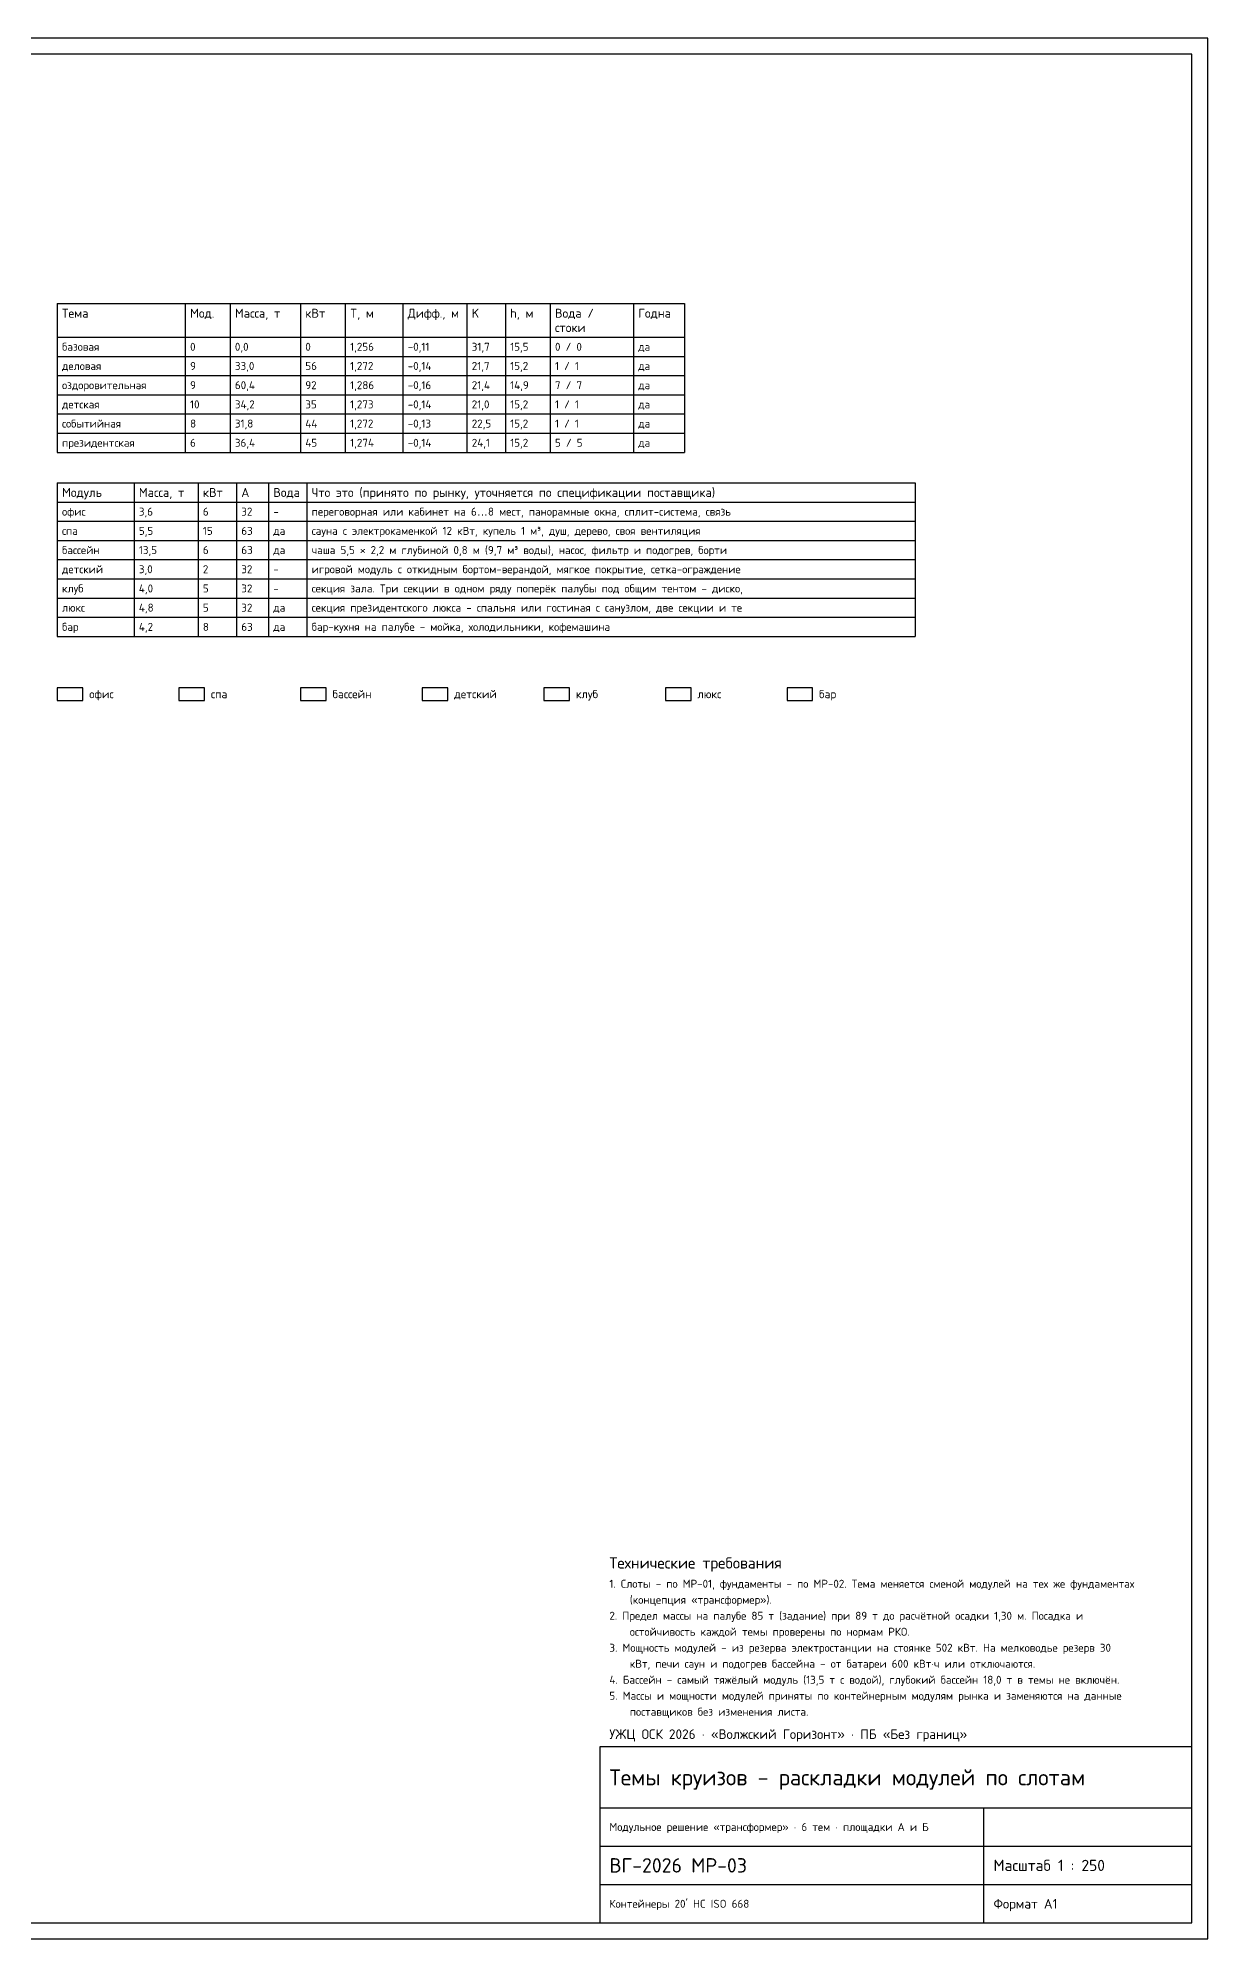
# Model space of a CAD drawing. Header units: millimetres. Extents: x -6375 to 203875, y -121750 to 26750.
# Drawn here: x 112500 to 203875, y -121750 to 26750 of the extents above; entities that cross this region are included whole.
import ezdxf
from ezdxf.enums import TextEntityAlignment as Align

# ---------------------------------------------------------------- set-up
doc = ezdxf.new("R2010")
doc.units = ezdxf.units.MM
for name, color, linetype in [('00_РАМКА', 7, 'Continuous'), ('08_ТЕКСТ', 7, 'Continuous'), ('40_ОФИС', 5, 'Continuous'), ('41_СПА', 1, 'Continuous'), ('42_БАССЕЙН', 4, 'Continuous'), ('43_ДЕТСКИЙ', 3, 'Continuous'), ('44_КЛУБ', 6, 'Continuous'), ('45_ЛЮКС', 2, 'Continuous'), ('46_БАР', 30, 'Continuous')]:
    doc.layers.add(name, color=color, linetype=linetype)
doc.styles.add('ГОСТ', font='isocpeur.ttf')

msp = doc.modelspace()

# ---------------------------------------------------------------- linework, layer by layer
at = {"layer": '00_РАМКА'}
for p, q in [((114000, 6000), (163000, 6000)), ((114000, 6000), (114000, -5620)), ((124000, 6000), (124000, -5620)), ((127500, 6000), (127500, -5620)), ((133000, 6000), (133000, -5620)), ((136500, 6000), (136500, -5620)), ((141000, 6000), (141000, -5620)), ((146000, 6000), (146000, -5620)), ((149000, 6000), (149000, -5620)), ((152500, 6000), (152500, -5620)), ((159000, 6000), (159000, -5620)), ((163000, 6000), (163000, -5620)), ((114000, 3380), (163000, 3380)), ((114000, 1880), (163000, 1880)), ((114000, 380), (163000, 380)), ((114000, -1120), (163000, -1120)), ((114000, -2620), (163000, -2620)), ((114000, -4120), (163000, -4120)), ((114000, -5620), (163000, -5620)), ((114000, -8000), (181000, -8000)), ((114000, -8000), (114000, -20000)), ((120000, -8000), (120000, -20000)), ((125000, -8000), (125000, -20000)), ((128000, -8000), (128000, -20000)), ((130500, -8000), (130500, -20000)), ((133500, -8000), (133500, -20000)), ((181000, -8000), (181000, -20000)), ((114000, -9500), (181000, -9500)), ((114000, -11000), (181000, -11000)), ((114000, -12500), (181000, -12500)), ((114000, -14000), (181000, -14000)), ((114000, -15500), (181000, -15500)), ((114000, -17000), (181000, -17000)), ((114000, -18500), (181000, -18500)), ((114000, -20000), (181000, -20000)), ((156375, -111500), (202625, -111500)), ((186375, -120500), (186375, -111500)), ((156375, -114500), (202625, -114500)), ((156375, -117500), (202625, -117500))]:
    msp.add_line(p, q, dxfattribs=at)
for points in [[(-6375, -121750), (203875, -121750), (203875, 26750), (-6375, 26750)], [(-1375, -120500), (202625, -120500), (202625, 25500), (-1375, 25500)], [(156375, -120500), (202625, -120500), (202625, -106750), (156375, -106750)]]:
    msp.add_lwpolyline(points, close=True, dxfattribs=at)
at = {"layer": '40_ОФИС'}
msp.add_lwpolyline([(114000, -25000), (116000, -25000), (116000, -24000), (114000, -24000)], close=True, dxfattribs=at)
at = {"layer": '41_СПА'}
msp.add_lwpolyline([(123500, -25000), (125500, -25000), (125500, -24000), (123500, -24000)], close=True, dxfattribs=at)
at = {"layer": '42_БАССЕЙН'}
msp.add_lwpolyline([(133000, -25000), (135000, -25000), (135000, -24000), (133000, -24000)], close=True, dxfattribs=at)
at = {"layer": '43_ДЕТСКИЙ'}
msp.add_lwpolyline([(142500, -25000), (144500, -25000), (144500, -24000), (142500, -24000)], close=True, dxfattribs=at)
at = {"layer": '44_КЛУБ'}
msp.add_lwpolyline([(152000, -25000), (154000, -25000), (154000, -24000), (152000, -24000)], close=True, dxfattribs=at)
at = {"layer": '45_ЛЮКС'}
msp.add_lwpolyline([(161500, -25000), (163500, -25000), (163500, -24000), (161500, -24000)], close=True, dxfattribs=at)
at = {"layer": '46_БАР'}
msp.add_lwpolyline([(171000, -25000), (173000, -25000), (173000, -24000), (171000, -24000)], close=True, dxfattribs=at)

# ---------------------------------------------------------------- texts
at = {"layer": '08_ТЕКСТ', "style": 'ГОСТ'}
for s, height, p in [('Тема', 700, (114375, 5250)), ('Мод.', 700, (124375, 5250)), ('Масса, т', 700, (127875, 5250)), ('кВт', 700, (133375, 5250)), ('T, м', 700, (136875, 5250)), ('Дифф., м', 700, (141375, 5250)), ('K', 700, (146375, 5250)), ('h, м', 700, (149375, 5250)), ('Вода /', 700, (152875, 5250)), ('Годна', 700, (159375, 5250)), ('стоки', 700, (152875, 4130)), ('базовая', 625, (114375, 2630)), ('0', 625, (124375, 2630)), ('0,0', 625, (127875, 2630)), ('0', 625, (133375, 2630)), ('1,256', 625, (136875, 2630)), ('-0,11', 625, (141375, 2630)), ('31,7', 625, (146375, 2630)), ('15,5', 625, (149375, 2630)), ('0 / 0', 625, (152875, 2630)), ('да', 625, (159375, 2630)), ('деловая', 625, (114375, 1130)), ('9', 625, (124375, 1130)), ('33,0', 625, (127875, 1130)), ('56', 625, (133375, 1130)), ('1,272', 625, (136875, 1130)), ('-0,14', 625, (141375, 1130)), ('21,7', 625, (146375, 1130)), ('15,2', 625, (149375, 1130)), ('1 / 1', 625, (152875, 1130)), ('да', 625, (159375, 1130)), ('оздоровительная', 625, (114375, -370)), ('9', 625, (124375, -370)), ('60,4', 625, (127875, -370)), ('92', 625, (133375, -370)), ('1,286', 625, (136875, -370)), ('-0,16', 625, (141375, -370)), ('21,4', 625, (146375, -370)), ('14,9', 625, (149375, -370)), ('7 / 7', 625, (152875, -370)), ('да', 625, (159375, -370)), ('детская', 625, (114375, -1870)), ('10', 625, (124375, -1870)), ('34,2', 625, (127875, -1870)), ('35', 625, (133375, -1870)), ('1,273', 625, (136875, -1870)), ('-0,14', 625, (141375, -1870)), ('21,0', 625, (146375, -1870)), ('15,2', 625, (149375, -1870)), ('1 / 1', 625, (152875, -1870)), ('да', 625, (159375, -1870)), ('событийная', 625, (114375, -3370)), ('8', 625, (124375, -3370)), ('31,8', 625, (127875, -3370)), ('44', 625, (133375, -3370)), ('1,272', 625, (136875, -3370)), ('-0,13', 625, (141375, -3370)), ('22,5', 625, (146375, -3370)), ('15,2', 625, (149375, -3370)), ('1 / 1', 625, (152875, -3370)), ('да', 625, (159375, -3370)), ('президентская', 625, (114375, -4870)), ('6', 625, (124375, -4870)), ('36,4', 625, (127875, -4870)), ('45', 625, (133375, -4870)), ('1,274', 625, (136875, -4870)), ('-0,14', 625, (141375, -4870)), ('24,1', 625, (146375, -4870)), ('15,2', 625, (149375, -4870)), ('5 / 5', 625, (152875, -4870)), ('да', 625, (159375, -4870)), ('Модуль', 700, (114375, -8750)), ('Масса, т', 700, (120375, -8750)), ('кВт', 700, (125375, -8750)), ('А', 700, (128375, -8750)), ('Вода', 700, (130875, -8750)), ('Что это (принято по рынку, уточняется по спецификации поставщика)', 700, (133875, -8750)), ('офис', 625, (114375, -10250)), ('3,6', 625, (120375, -10250)), ('6', 625, (125375, -10250)), ('32', 625, (128375, -10250)), ('-', 625, (130875, -10250)), ('переговорная или кабинет на 6…8 мест, панорамные окна, сплит-система, связь', 625, (133875, -10250)), ('спа', 625, (114375, -11750)), ('5,5', 625, (120375, -11750)), ('15', 625, (125375, -11750)), ('63', 625, (128375, -11750)), ('да', 625, (130875, -11750)), ('сауна с электрокаменкой 12 кВт, купель 1 м³, душ, дерево, своя вентиляция', 625, (133875, -11750)), ('бассейн', 625, (114375, -13250)), ('13,5', 625, (120375, -13250)), ('6', 625, (125375, -13250)), ('63', 625, (128375, -13250)), ('да', 625, (130875, -13250)), ('чаша 5,5 × 2,2 м глубиной 0,8 м (9,7 м³ воды), насос, фильтр и подогрев, борти', 625, (133875, -13250)), ('детский', 625, (114375, -14750)), ('3,0', 625, (120375, -14750)), ('2', 625, (125375, -14750)), ('32', 625, (128375, -14750)), ('-', 625, (130875, -14750)), ('игровой модуль с откидным бортом-верандой, мягкое покрытие, сетка-ограждение', 625, (133875, -14750)), ('клуб', 625, (114375, -16250)), ('4,0', 625, (120375, -16250)), ('5', 625, (125375, -16250)), ('32', 625, (128375, -16250)), ('-', 625, (130875, -16250)), ('секция зала. Три секции в одном ряду поперёк палубы под общим тентом - диско,', 625, (133875, -16250)), ('люкс', 625, (114375, -17750)), ('4,8', 625, (120375, -17750)), ('5', 625, (125375, -17750)), ('32', 625, (128375, -17750)), ('да', 625, (130875, -17750)), ('секция президентского люкса - спальня или гостиная с санузлом, две секции и те', 625, (133875, -17750)), ('бар', 625, (114375, -19250)), ('4,2', 625, (120375, -19250)), ('8', 625, (125375, -19250)), ('63', 625, (128375, -19250)), ('да', 625, (130875, -19250)), ('бар-кухня на палубе - мойка, холодильники, кофемашина', 625, (133875, -19250)), ('офис', 650, (116500, -24500)), ('спа', 650, (126000, -24500)), ('бассейн', 650, (135500, -24500)), ('детский', 650, (145000, -24500)), ('клуб', 650, (154500, -24500)), ('люкс', 650, (164000, -24500)), ('бар', 650, (173500, -24500)), ('Технические требования', 875, (157125, -92375)), ('1. Слоты - по МР-01, фундаменты - по МР-02. Тема меняется сменой модулей на тех же фундаментах', 625, (157125, -94000)), ('    (концепция «трансформер»).', 625, (157125, -95250)), ('2. Предел массы на палубе 85 т (задание) при 89 т до расчётной осадки 1,30 м. Посадка и', 625, (157125, -96500)), ('    остойчивость каждой темы проверены по нормам РКО.', 625, (157125, -97750)), ('3. Мощность модулей - из резерва электростанции на стоянке 502 кВт. На мелководье резерв 30', 625, (157125, -99000)), ('    кВт, печи саун и подогрев бассейна - от батареи 600 кВт·ч или отключаются.', 625, (157125, -100250)), ('4. Бассейн - самый тяжёлый модуль (13,5 т с водой), глубокий бассейн 18,0 т в темы не включён.', 625, (157125, -101500)), ('5. Массы и мощности модулей приняты по контейнерным модулям рынка и заменяются на данные', 625, (157125, -102750)), ('    поставщиков без изменения листа.', 625, (157125, -104000)), ('УЖЦ ОСК 2026 · «Волжский Горизонт» · ПБ «Без границ»', 750, (157125, -105750)), ('Темы круизов - раскладки модулей по слотам', 1250, (157125, -109125)), ('Модульное решение «трансформер» · 6 тем · площадки А и Б', 625, (157125, -113000)), ('ВГ-2026 МР-03', 1125, (157125, -116000)), ('Масштаб 1 : 250', 875, (187125, -116000)), ("Контейнеры 20' HC ISO 668", 625, (157125, -119000)), ('Формат A1', 750, (187125, -119000))]:
    msp.add_text(s, height=height, dxfattribs=at).set_placement(p, align=Align.MIDDLE_LEFT)

doc.saveas('drawing.dxf')
